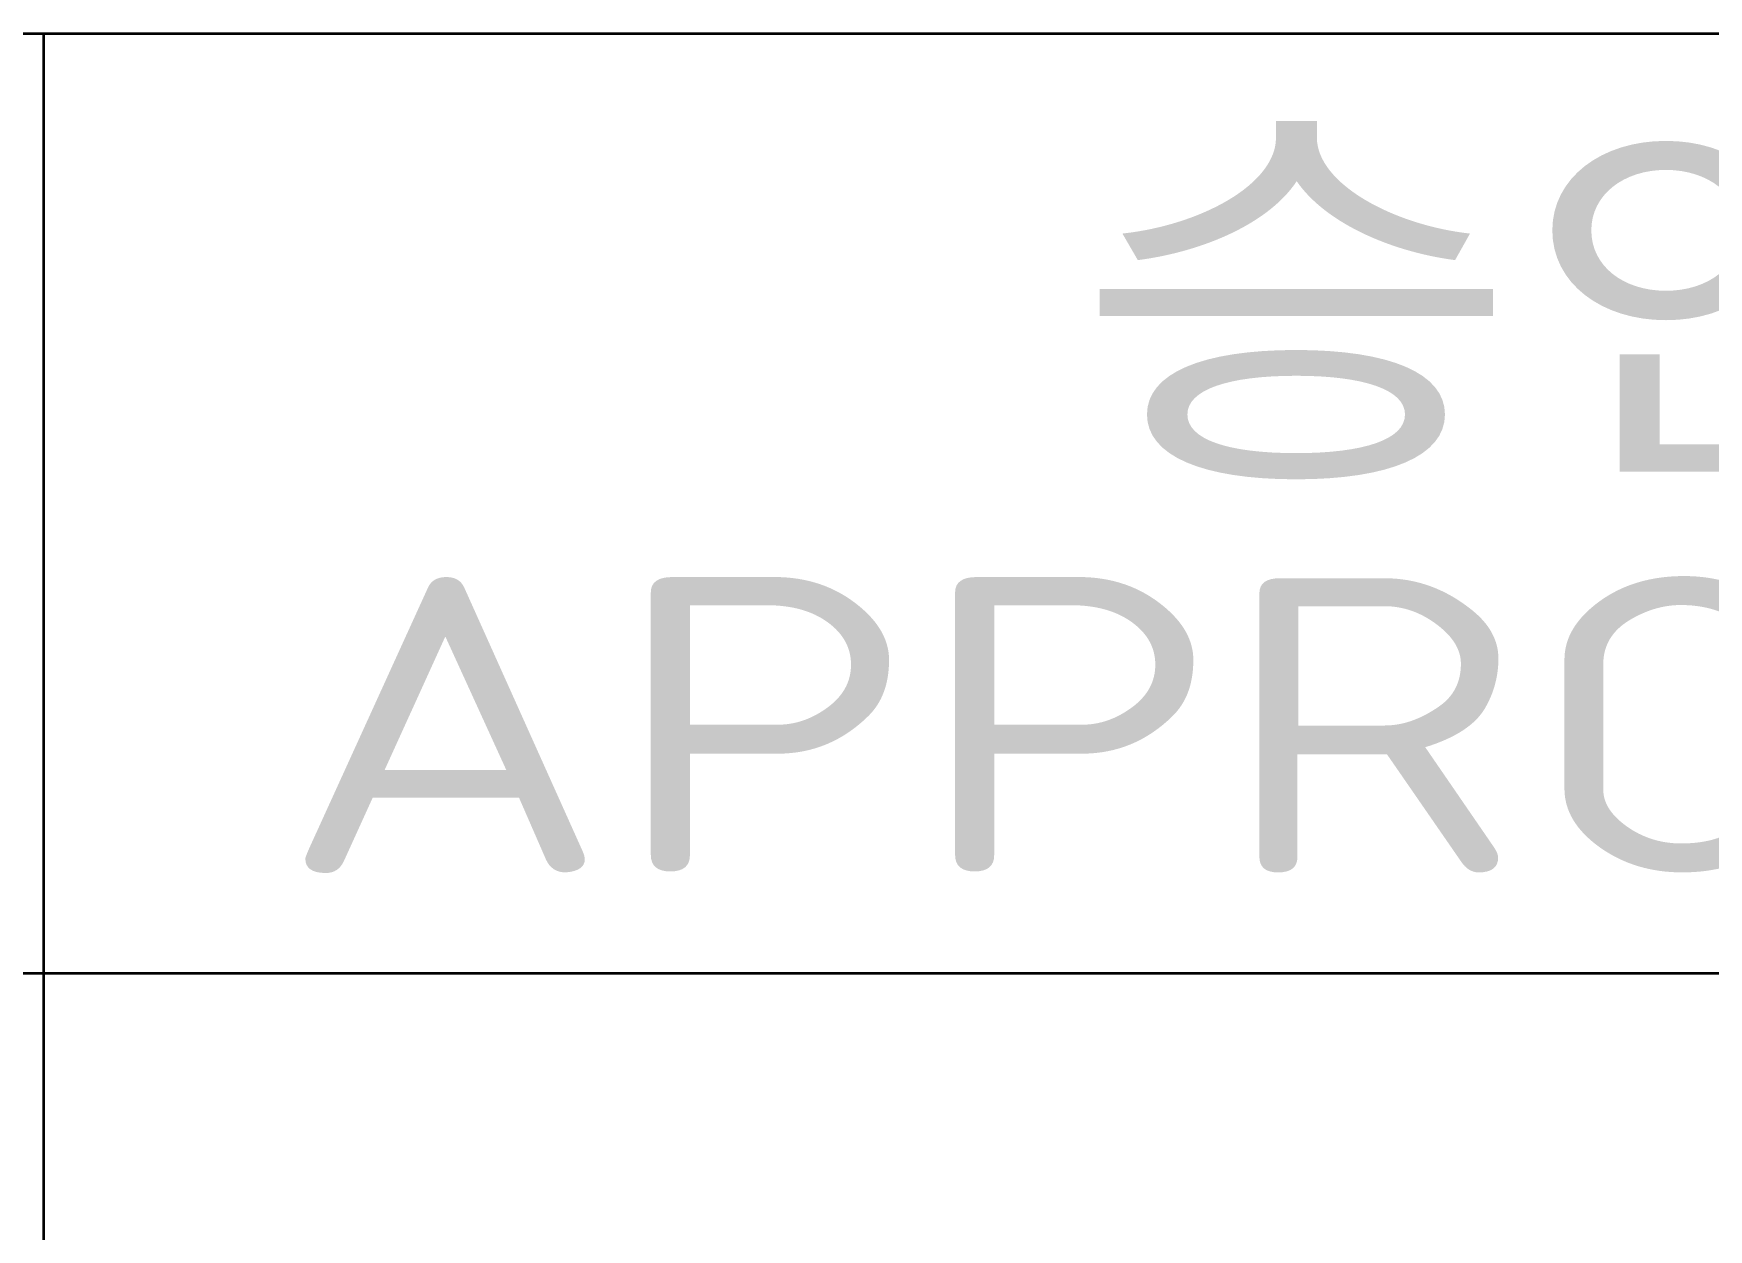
# Model space of a CAD drawing. Extents: x 23 to 417, y 3 to 294.
# Drawn here: x 315.69 to 328.17, y 29.33 to 38.24 of the extents above; entities that cross this region are included whole.
import ezdxf
from ezdxf.enums import TextEntityAlignment as Align

# ---------------------------------------------------------------- set-up
doc = ezdxf.new("R2010")
doc.units = 0
doc.layers.get('0').update_dxf_attribs({"lineweight": 13})
doc.layers.add('5', color=7, linetype='Continuous', lineweight=13)
doc.styles.get("Standard").update_dxf_attribs({"font": 'isocp.shx'})
doc.styles.add('굴림', font='Gulim.ttf')

msp = doc.modelspace()

# ---------------------------------------------------------------- linework, layer by layer
at = {"color": 7, "lineweight": 35}
for p, q in [((250.762, 38.238), (337.762, 38.238)), ((315.762, 10.238), (315.762, 38.238)), ((250.762, 31.238), (337.762, 31.238))]:
    msp.add_line(p, q, dxfattribs=at)

# ---------------------------------------------------------------- texts
at = {"layer": '5', "color": 7, "lineweight": 13, "style": '굴림', "width": 1.100099}
msp.add_text('승인', height=2.2, dxfattribs=at).set_placement((323.451, 35.148), (330.051, 35.148), align=Align.FIT)
at = {"layer": '5', "color": 7, "lineweight": 13, "width": 1.310676}
msp.add_text('APPROVED', height=2.2, dxfattribs=at).set_placement((317.514, 31.989), (335.988, 31.989), align=Align.FIT)

doc.saveas('drawing.dxf')
